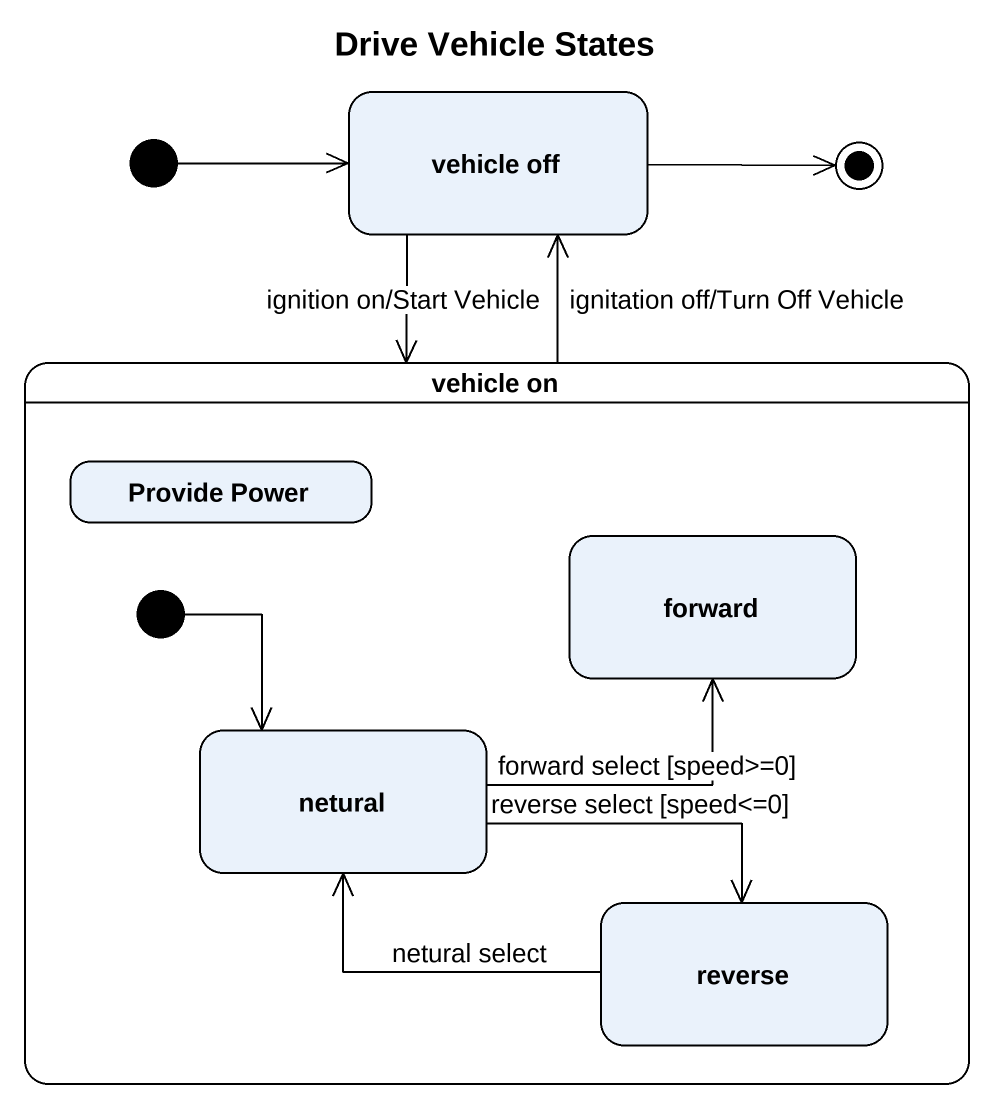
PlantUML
@startuml
title Drive Vehicle States
hide empty description
state "vehicle off" as vehicle_off
state "vehicle on" as vehicle_on {
  state "Provide Power" as Provide_Power
  state forward
  state netural
  state reverse
  [*] --> netural
}
[*] -right-> vehicle_off
vehicle_off --> vehicle_on : ignition on/Start Vehicle
vehicle_on -up-> vehicle_off : ignitation off/Turn Off Vehicle
netural -right-> forward : forward select [speed>=0]
netural -right-> reverse : reverse select [speed<=0]
reverse -left-> netural : netural select
vehicle_off -right-> [*]
@enduml
